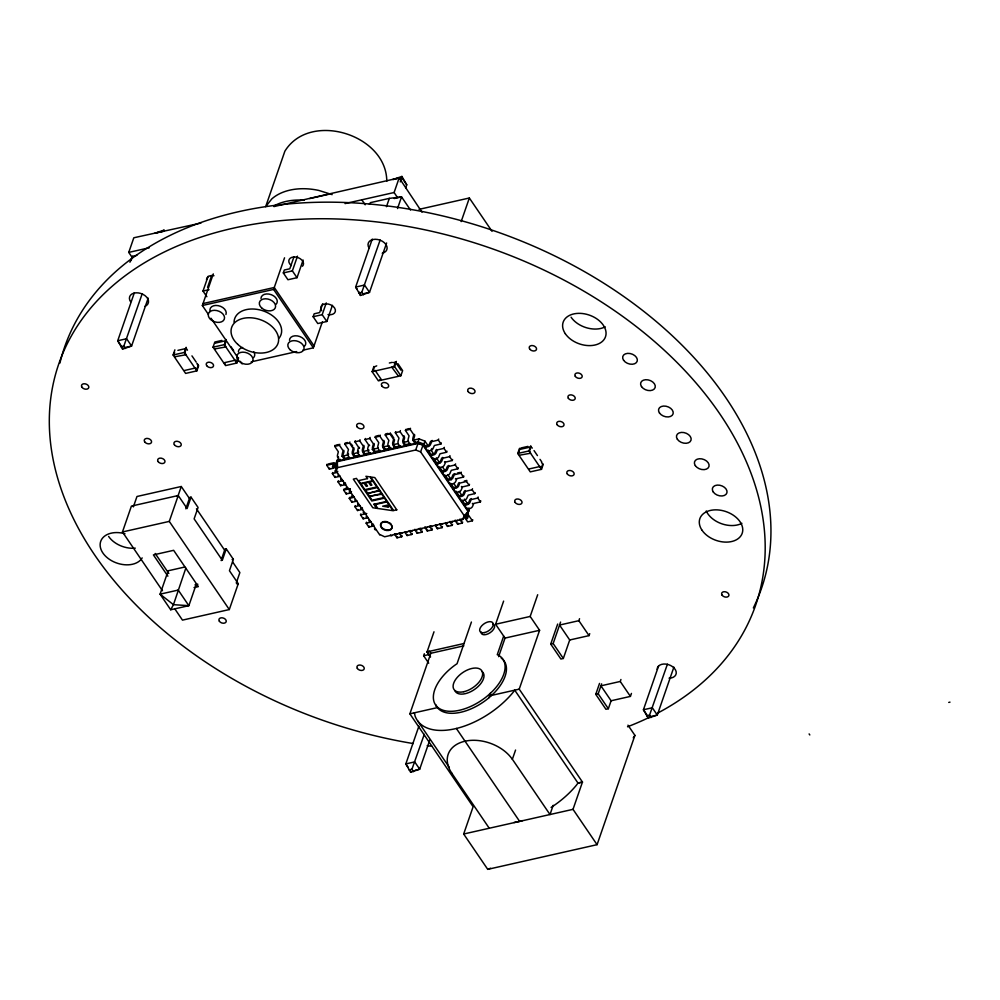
<?xml version="1.0" encoding="UTF-8"?>
<svg xmlns="http://www.w3.org/2000/svg" width="1000" height="1000" viewBox="0 0 1000 1000"><rect width="100%" height="100%" fill="white"/><g stroke="black" fill="none" stroke-linecap="round" stroke-linejoin="round"><path stroke-width="1.5" d="M148.188 298.113L131.588 346.037L122.562 349.125L122.688 348.038M386.613 242.975L369.513 292.35L360.475 295.438L358.95 291.925M405.737 187.725L406.75 184.812L401.775 177.525L392.875 179.525L401.912 176.438L400.275 181.887M429.75 740.163L419.7 769.2L410.662 772.3L410.788 771.213M673.888 667.125L657.3 715.05L648.263 718.15L648.4 717.062M335.2 470.412L335.112 470.85A2.688 1.45 -34.2 0 0 336.262 471.8L336.8 471.737M338.2 474.825L338.113 475.25A2.688 1.45 -34.2 0 0 339.263 476.213L339.8 476.15M340.838 478.7L340.75 479.125A2.688 1.45 -34.2 0 0 341.9 480.075L342.438 480.012M343.837 483.1L343.75 483.537A2.688 1.45 -34.2 0 0 344.9 484.487L345.438 484.425M345.112 482.75L345.588 483.4M346.463 486.975L346.388 487.4A2.688 1.45 -34.2 0 0 347.537 488.363L348.062 488.288M352.1 495.25L352.025 495.675A2.688 1.45 -34.2 0 0 353.175 496.637L353.7 496.575M355.1 499.65L355.025 500.087A2.688 1.45 -34.2 0 0 356.175 501.037L356.7 500.975M357.738 503.525L357.65 503.963A2.688 1.45 -34.2 0 0 358.812 504.913L359.338 504.85M360.737 507.938L360.65 508.363A2.688 1.45 -34.2 0 0 361.812 509.325L362.337 509.25M362.025 507.575L362.488 508.237M363.375 511.8L363.288 512.238A2.688 1.45 -34.2 0 0 364.45 513.188L364.975 513.125M366.375 516.213L366.287 516.638A2.688 1.45 -34.2 0 0 367.45 517.6L367.975 517.537M369.012 520.087L368.925 520.513A2.688 1.45 -34.2 0 0 370.075 521.462L370.613 521.4M372.013 524.487L371.925 524.925A2.688 1.45 -34.2 0 0 373.075 525.875L373.612 525.812M373.3 524.138L373.55 524.763M374.65 528.362L374.562 528.787A2.688 1.45 -34.2 0 0 375.712 529.75L376.25 529.675M348.375 453.45L348.512 454.9M358.475 451.175L358.5 452.337M463.988 643.512L427.075 651.862L434 631.788M379.738 534.9L336.175 470.925L335.863 464.95L337.262 461.65L418.05 443.413L422.975 445.288L468.05 511.512L466.662 514.812L462.762 519.15L384.65 536.775L379.85 534.525M428.438 446.275L424.925 441.125L419.025 438.875L417.7 442.9L336.9 461.125L337.262 460.1L340.25 459.425M424.925 441.125L423.6 445.15L468.688 511.362L468.913 507.938M503.675 636.1L497.262 654.675L499.875 656.1A40.7 22.05 -34.2 0 1 492.4 691.363L487.825 695.588A40.7 22.05 -34.2 0 1 437.212 706.888A40.7 22.05 -34.2 0 1 455.65 664.65L457.038 663.75L471.425 622.025M498.625 656.663L505.037 638.088L495.613 624.25L503.625 601.1M557.663 624.05L550.725 644.087L560.9 659.025L563.325 658.475L553.162 643.538L560.588 622.075M563.325 658.475L569.712 639.987L559.55 625.05L578.862 620.688L579.55 618.7M599.538 683.4L595.763 694.338L605.925 709.275L608.35 708.725L598.188 693.787L601.625 683.85M608.35 708.725L611.1 700.763L600.925 685.825L620.25 681.462L620.938 679.475M132.137 257.362L128.75 252.4L133.812 237.775L200.938 223.062M129.938 262.213L132.5 256.325L136.862 255.338M131.062 260.487L132.5 256.325M134.325 292.825L117.725 340.75L122.562 349.125M142.213 293.725L123.837 346.087L125.463 348.475M184.262 370.538L195.487 368L196.663 369.725L198.062 365.712L197.075 363.413L198.65 365.712L196.863 370.875L185.625 373.413L173.1 355L174.887 349.837M173.688 355L174.613 352.325M174.862 356.737L185.9 354.775L184.925 352.475L186.312 348.45L177.887 350.35M206.863 296.725L203 291.05L208.1 276.337M196.863 370.875L184.325 352.475L186.112 347.3M162.475 590.737L122.463 531.962L131.412 506.087L178.238 495.525L187.1 508.537L191.038 497.15L189.775 497.438L185.837 508.812M207.575 287.325L211.65 275.55M208.4 314.4L202.35 305.512L213.287 273.9M238.588 357.9L236.8 363.062L225.562 365.588L213.038 347.188L214.825 342.025L221.85 340.438M214.8 348.913L225.837 346.95L224.862 344.663L226.25 340.637M236.8 363.062L224.262 344.65L226.05 339.487M132.688 505.8L133.387 506.838L136.975 496.488L181.262 486.5L177.688 496.85L176.975 495.812M174.65 608.625L182.475 620.125L229.3 609.562L169.288 521.4L178.238 495.525M238 357.887L236.6 361.912L235.425 360.188L224.2 362.725L225.375 364.45M302.75 350.225L313.363 347.825L273.6 289.425L284.55 257.812M303.125 260.038L297.013 277.7L287.95 279.738L283.312 272.925L284.325 270.012L289.812 268.775L293.888 257M185.825 568.138L173.463 604.675L170.7 609.763L160.087 594.163L168.188 570.775L184.825 567.013M297.013 277.7L292.375 270.887L297.462 256.175M196.45 583.737L188.85 605.675L170.7 609.763M221.5 559.25L224.988 549.15L226.262 548.875L233.375 559.338L229.438 570.712L238.263 583.688L229.3 609.562M221.05 560.538L222.312 560.25L226.262 548.875M332.425 305.312L326.825 321.488L317.775 323.537L313.137 316.725L314.137 313.812L319.637 312.575L322.688 303.738M326.825 321.488L322.188 314.675L326.262 302.913M313.363 347.825L322.35 321.863M372.238 239.137L355.65 287.062L360.475 295.438M386.463 206.688L389.338 198.375L401.55 196.887L410.513 210.05M397.475 197.488L394.1 192.525L399.162 177.9L273.925 206.588M380.138 240.037L361.763 292.4L363.387 294.788M397.512 208.55L401.55 196.887L394.237 198.538M333.125 468.288L329.363 469.137L326.725 465.262L327.075 464.225M339.95 459.487L339.6 460.525L337.875 457.912A2.688 1.325 77.3 0 1 337.438 455.275L338.363 451.8L334.725 446.362L335.087 445.325M329.363 469.137L329.712 468.1M343.762 450.35A2.087 1.037 77.3 0 1 343.913 451.9L342.925 455.225L344.675 458.425L344.325 459.462L342.6 456.85A2.688 1.325 77.3 0 1 342.163 454.212L343.088 450.725L339.45 445.288L339.812 444.263M340.012 476.275L334.988 477.413L332.362 473.537L332.713 472.512M349.7 458.237L347.975 455.637A2.688 1.325 77.3 0 1 347.537 453L348.462 449.513L344.825 444.075L345.188 443.05L347.55 442.512M334.988 477.413L335.35 476.375M397.938 363.713L402.638 370.613L400.838 375.775L378.387 380.838L372.125 371.637L373.913 366.475M353.675 447.575A2.087 1.037 77.3 0 1 354.012 449.625L353.025 452.95L354.775 456.15L354.425 457.175L352.7 454.562A2.688 1.325 77.3 0 1 352.262 451.925L353.188 448.45L349.55 443.013L349.913 441.975M376.712 365.838L374.412 366.887L373.025 370.913L375.125 370.438L381.388 379.637L379.288 380.112M345.65 484.562L340.625 485.688L337.987 481.812L338.35 480.788M359.8 455.962L358.075 453.35A2.688 1.325 77.3 0 1 357.638 450.712L358.562 447.238L354.925 441.8L355.288 440.763M340.625 485.688L340.988 484.65M363.775 445.3A2.087 1.037 77.3 0 1 364.113 447.35L363.125 450.662L364.875 453.862L364.525 454.9L362.8 452.287A2.688 1.325 77.3 0 1 362.362 449.65L363.288 446.175L359.65 440.737L360.012 439.7M350.025 493.113L346.262 493.963L343.625 490.1L343.988 489.062L346.525 488.488M346.262 493.963L346.625 492.938M370.25 452.65L369.9 453.688L368.175 451.075A2.688 1.325 77.3 0 1 367.738 448.438L368.663 444.963L365.025 439.525L365.387 438.488M350.288 489L349.387 491.812A2.688 1.45 -34.2 0 0 350.538 492.762L351.062 492.7M393.363 362.612L395.462 362.137L394.075 366.15L391.775 367.2L398.237 375.838M400.838 375.775L394.575 366.575L396.362 361.4M374.062 443.512A2.087 1.037 77.3 0 1 374.212 445.062L373.225 448.387L374.975 451.587L374.625 452.625L372.9 450.012A2.688 1.325 77.3 0 1 372.463 447.375L373.387 443.888L369.75 438.45L370.112 437.425M356.912 501.112L351.9 502.238L349.263 498.375L349.625 497.337M351.9 502.238L352.25 501.213M380.35 450.375L380 451.413L378.275 448.8A2.688 1.325 77.3 0 1 377.837 446.163L378.762 442.675L375.125 437.238L375.487 436.213M362.55 509.387L357.537 510.525L354.9 506.65L355.25 505.613M383.75 440.35L383.975 440.737A2.087 1.037 77.3 0 1 384.312 442.788L383.325 446.112L385.075 449.312L384.725 450.337L383 447.725A2.688 1.325 77.3 0 1 382.562 445.087L383.488 441.613L379.85 436.175L380.213 435.138M357.537 510.525L357.887 509.487M389.062 446.062L390.45 448.1L390.1 449.125L388.375 446.512A2.688 1.325 77.3 0 1 387.938 443.875L388.862 440.4L385.225 434.963L385.588 433.925L387.95 433.4M461.175 221.588L469.35 198L419.05 209.35M366.938 517.95L363.175 518.8L360.538 514.925L360.887 513.9M394.387 439.487A2.087 1.037 77.3 0 1 394.412 440.513L393.425 443.837L395.175 447.025L394.825 448.062L393.1 445.45A2.688 1.325 77.3 0 1 392.663 442.812L393.587 439.338L389.95 433.9L390.3 432.863M363.175 518.8L363.525 517.762M400.55 445.812L400.2 446.85L398.475 444.237A2.688 1.325 77.3 0 1 398.038 441.6L398.963 438.125L395.325 432.688L395.688 431.65M373.825 525.938L368.8 527.075L366.175 523.2L366.525 522.175M403.95 435.788L404.162 436.175A2.087 1.037 77.3 0 1 404.513 438.237L403.525 441.55L405.275 444.75L404.925 445.788L403.2 443.175A2.688 1.325 77.3 0 1 402.762 440.538L403.688 437.05L400.05 431.613L400.4 430.588M368.8 527.075L369.162 526.038M404.6 444.9L410.575 443.55L410.3 444.575L408.575 441.962A2.688 1.325 77.3 0 1 408.137 439.325L409.062 435.838L405.425 430.4L405.788 429.375M414.462 434.4A2.087 1.037 77.3 0 1 414.613 435.95L413.625 439.275L415.375 442.475L415.025 443.5L413.3 440.887A2.688 1.325 77.3 0 1 412.863 438.25L413.787 434.775L410.15 429.338L410.5 428.3M402.062 535.725L401.712 536.763L396.987 537.825L397.35 536.788M428.1 450.188L427.738 451.225L430.875 450.462A2.688 1.45 -34.2 0 0 432.938 448.787L434.387 445.5L440.962 443.963L441.325 442.925M440.962 443.963L438.325 440.087L438.688 439.05M433.738 458.475L433.375 459.5L436.512 458.738A2.688 1.45 -34.2 0 0 438.575 457.062L440.012 453.775L446.6 452.238L446.962 451.2M412.163 533.45L411.812 534.475L407.088 535.55L407.45 534.513M446.6 452.238L443.963 448.363L444.325 447.337M422.262 531.163L421.912 532.2L417.188 533.263L417.55 532.238M439.012 467.775L442.15 467.025A2.688 1.45 -34.2 0 0 444.212 465.337L445.65 462.05L452.238 460.513L449.6 456.637L449.963 455.613M445 475.025L444.65 476.062L447.788 475.3A2.688 1.45 -34.2 0 0 449.85 473.612L451.287 470.325L457.875 468.787L458.225 467.762M432.362 528.888L432.013 529.925L427.287 530.988L427.638 529.95M452.238 460.513L452.6 459.475M457.875 468.787L455.238 464.925L455.6 463.888M450.637 483.3L450.288 484.338L453.413 483.575A2.688 1.45 -34.2 0 0 455.487 481.887L456.925 478.612L463.512 477.062L463.862 476.037M442.463 526.613L442.113 527.638L437.388 528.713L437.738 527.675M463.512 477.062L460.875 473.2L461.225 472.163M456.275 491.575L455.925 492.612L459.05 491.85A2.688 1.45 -34.2 0 0 461.125 490.175L462.562 486.887L469.137 485.35L469.5 484.312M452.562 524.338L452.212 525.363L447.488 526.425L447.837 525.4M469.137 485.35L466.512 481.475L466.863 480.438L464.325 481.012M462.663 522.05L462.312 523.088L457.587 524.15L457.938 523.112M461.55 500.887L464.688 500.125A2.688 1.45 -34.2 0 0 466.75 498.45L468.2 495.163L474.775 493.625L472.137 489.75L472.5 488.725M467.55 508.137L467.188 509.162L470.325 508.413A2.688 1.45 -34.2 0 0 472.388 506.725L473.825 503.438L480.412 501.9L480.775 500.863M464.025 516L467.013 515.325L467.375 514.288M474.775 493.625L475.138 492.587M480.412 501.9L477.775 498.025L478.137 497M428.713 663.213L423.638 655.75L424.325 653.763M465.062 518.013L467.688 521.875L472.413 520.8L472.762 519.775M627.975 725.163L634.925 735.375L597.075 844.675L487.738 869.35L463.675 834.013L473.125 806.725L409.875 713.825L430.838 653.275L429.5 651.312L427.05 651.838M418.9 726.162L405.825 763.913L410.662 772.3M543.288 464.175L541.5 469.338L530.275 471.875L517.737 453.475L519.538 448.3M518.8 452.137L519.725 449.45L530.95 446.925L532.325 448.075M519.513 455.2L530.538 453.237L529.562 450.938L530.95 446.925M424.288 734.312L411.95 769.25L413.562 771.637M541.5 469.338L528.975 450.938L530.763 445.775M528.9 469L540.138 466.463L541.312 468.188L542.7 464.175L541.525 462.45M597.075 844.675L573.013 809.338L582.463 782.05L519.212 689.15L539.6 630.288L530.175 616.45L537.688 594.738M553.188 805.312L550 814.538L512.375 759.262L515.562 750.05M569.712 639.987L589.038 635.625L589.725 633.638M611.1 700.763L630.413 696.4L631.45 693.425M658.512 666.2L643.425 709.762L648.263 718.15M667.412 664.188L649.55 715.1L651.175 717.487M336.175 470.925L337.575 467.638L415.688 450L418.05 443.413M472.413 520.8L468.725 515.487L467.438 518.425A2.688 1.325 77.3 0 1 466.075 518.425L420.613 451.875L422.975 445.288M337.262 460.1L335.225 465.087L337.663 461.737M462.762 519.15L464.162 515.85L468.05 511.512M467.013 515.325L469.05 510.337M431.938 448.537L431.425 449.212M396.925 533.987L396.737 534.388A2.688 1.325 77.3 0 1 395.375 534.375L395.05 533.987M402.3 532.775L402.113 533.175A2.688 1.325 77.3 0 1 400.75 533.162L400.425 532.775M407.025 531.712L406.838 532.1A2.688 1.325 77.3 0 1 405.475 532.1L405.15 531.712M412.4 530.5L412.212 530.887A2.688 1.325 77.3 0 1 410.85 530.887L410.525 530.5M417.125 529.438L416.938 529.825A2.688 1.325 77.3 0 1 415.575 529.825L415.25 529.438M427.225 527.163L427.038 527.55A2.688 1.325 77.3 0 1 425.675 527.537L425.35 527.15M437.325 524.875L437.137 525.262A2.688 1.325 77.3 0 1 435.775 525.262L435.45 524.875M442.7 523.663L442.512 524.05A2.688 1.325 77.3 0 1 441.15 524.05L440.825 523.663M447.425 522.6L447.238 522.987A2.688 1.325 77.3 0 1 445.875 522.987L445.55 522.6M452.8 521.388L452.612 521.775A2.688 1.325 77.3 0 1 451.25 521.775L450.925 521.388M457.525 520.325L457.337 520.712A2.688 1.325 77.3 0 1 455.975 520.7L455.65 520.312M633.237 737.85L634.925 735.375M369.363 204.15L370.412 202.638L389.338 198.375M489.188 697.575L493.75 693.35A40.7 22.05 -34.2 0 0 501.238 658.088M487.738 869.35L490.575 868.225M432.337 440.487L431.9 440.625A2.087 1.137 -34.2 0 0 430.288 441.938L429 445.138L425.462 446.325L425.112 447.35L428.237 446.587A2.688 1.45 -34.2 0 0 430.312 444.913L431.75 441.625L438.325 440.087M454.875 473.6L454.438 473.738A2.087 1.137 -34.2 0 0 452.837 475.05L451.55 478.25L448 479.438L447.65 480.462L450.788 479.7A2.688 1.45 -34.2 0 0 452.85 478.025L454.288 474.738L460.875 473.2M309.713 198.575L330.887 193.8M128.75 252.4L149.312 247.763M345.062 203.588L394.1 192.525M203 291.05L209.037 289.688M283.312 272.925L292.375 270.887M203.012 303.562L274.275 287.488L314.025 345.887M202.35 305.512L273.6 289.425M120.938 346.737L123.837 346.087M358.85 293.05L361.763 292.4M124.175 347.713L131.588 346.037L126.625 338.738L117.725 340.75L121.862 346.825M363.575 293.688L369.513 292.35L364.55 285.05L355.65 287.062L357.3 289.488M313.137 316.725L322.188 314.675M215.025 343.175L224.85 340.95M173.1 355L184.325 352.475M213.038 347.188L224.262 344.65M251.2 361.85L296.675 351.587M389.35 362.987L392.163 362.362M372.125 371.637L394.575 366.575M336.262 445.062L338.625 444.525M376.662 435.938L379.025 435.412M406.962 429.1L409.325 428.575M334.725 446.362L339.45 445.288M344.825 444.075L349.55 443.013M354.925 441.8L359.65 440.737M365.025 439.525L369.75 438.45M375.125 437.238L379.85 436.175M385.225 434.963L389.95 433.9M395.325 432.688L400.05 431.613M405.425 430.4L410.15 429.338M341.887 456.275L347.938 454.913M352.475 453.888L358.525 452.525M363.062 451.5L369.113 450.138M372.137 449.45L378.188 448.088M382.725 447.062L388.775 445.7M393.312 444.675L397.85 443.65M403.9 442.287L408.438 441.262M412.975 440.238L419.025 438.875M344.738 458.413L349.237 457.4M353.725 456.388L359.7 455.037M364.2 454.025L370.175 452.675M374.663 451.662L379.162 450.65M385.138 449.288L391.125 447.938M394.125 447.262L400.1 445.913M415.062 442.537L418.062 441.863L423.963 444.113L425.7 446.662M328.35 463.938L333.837 462.75A2.087 1.137 -34.2 0 1 334.738 463.488L333.938 466.737L337.088 466.25M326.725 465.262L333.263 463.837L332.475 466.975A2.688 1.45 -34.2 0 0 333.638 467.938L336.725 467.287M335.25 471.938L337.8 471.362M332.362 473.537L337.375 472.413M443.963 448.363L437.388 449.9L435.938 453.188A2.688 1.45 -34.2 0 1 433.875 454.875L430.737 455.637L431.1 454.6L434.637 453.413L435.925 450.213A2.087 1.137 -34.2 0 1 436.613 449.462M337.987 481.812L343.013 480.688M449.6 456.637L443.013 458.188L441.575 461.463A2.688 1.45 -34.2 0 1 439.513 463.15L436.375 463.913L436.737 462.875L440.275 461.7L441.562 458.488A2.087 1.137 -34.2 0 1 442.7 457.425M122.463 531.962L169.288 521.4M520.938 447.987L527.95 446.4M343.625 490.1L349.9 488.675M455.238 464.925L448.65 466.463L447.212 469.75A2.688 1.45 -34.2 0 1 445.15 471.425L442.013 472.188L442.375 471.15L445.913 469.975L447.2 466.763A2.087 1.137 -34.2 0 1 448.812 465.462M517.737 453.475L528.975 450.938M350.887 497.05L353.438 496.475M457.413 473.025L459.963 472.45M349.263 498.375L354.275 497.238M354.9 506.65L359.913 505.513M466.512 481.475L459.8 483.1L458.488 486.3A2.688 1.45 -34.2 0 1 456.413 487.975L453.288 488.738L453.638 487.713L457.175 486.525L458.475 483.325A2.087 1.137 -34.2 0 1 459.15 482.575M374.05 504.263L386.662 501.413L384.438 498.15L371.825 500.988L356.463 478.413L353.312 479.125L372.8 507.75L376.838 508.338L374.05 504.263L376.838 508.338M375.012 504.6L386.987 501.9L388.963 504.787L382.663 506.2L388.55 507.15L387.725 505.938L389.475 505.538L392.987 510.688L377.638 508.462L375.012 504.6L377.638 508.462M360.538 514.925L366.8 513.513M472.137 489.75L465.438 491.375L464.125 494.575A2.688 1.45 -34.2 0 1 462.05 496.262L458.925 497.025L459.275 495.988L462.812 494.8L464.1 491.6A2.087 1.137 -34.2 0 1 465.238 490.538M366.175 523.2L371.188 522.075M477.775 498.025L471.2 499.575L469.75 502.85A2.688 1.45 -34.2 0 1 467.688 504.538L464.55 505.3L464.913 504.263L468.45 503.088L469.738 499.875A2.087 1.137 -34.2 0 1 471.35 498.575M232.113 559.612L233.375 559.338M194.95 584.913L197.85 584.263M194.025 587.612L198.363 586.625L173.65 550.325L153.4 554.9L167.887 576.175M238.263 583.688L237 583.962L236.287 582.938L239.875 572.575L232.562 561.85M495.613 624.25L530.175 616.45M430.838 653.275L463.837 645.837M423.638 655.75L429.438 654.438M505.037 638.088L539.6 630.288M550.725 644.087L553.162 643.538M409.875 713.825L437.413 707.613L436.062 705.625M488.888 696L519.212 689.15M595.763 694.338L598.188 693.787M646.637 715.763L649.55 715.1M409.038 769.912L411.95 769.25M649.875 716.725L657.3 715.05L652.325 707.763L643.425 709.762L646.737 714.625M415.238 770.212L419.7 769.2L414.725 761.912L405.825 763.913L408.312 767.562M948.75 702.425L950 702.138M463.675 834.013L573.013 809.338M351.512 491.65L350.737 491.438M332.163 194.625L318.775 190.425A54.763 37.212 19.1 0 0 271.762 198.95L265.663 206.663L284.862 151.213C309.775 110.65 386.7 134.388 386.775 181.287M417.7 442.9L423.6 445.15M415.688 450L420.613 451.875M466.062 516.938L466.838 517.15L467.912 514.263A2.087 1.037 77.3 0 1 468.4 513.987M461.025 519.1L461.35 519.487A2.688 1.325 77.3 0 0 462.713 519.5M430.725 525.938L431.05 526.325A2.688 1.325 77.3 0 0 432.125 526.6M420.625 528.212L420.95 528.612A2.688 1.325 77.3 0 0 422.312 528.612M390.325 535.05L390.65 535.45A2.688 1.325 77.3 0 0 392.013 535.45M469.35 198L492.038 231.337M809.112 733.925L809.812 734.95M401.912 176.438L406.75 184.812M399.162 177.9L422.013 212.175M534.038 450.588L537.45 455.6M540.013 459.363L541.725 461.875M361.8 199.812L365.175 204.775M578.862 620.688L589.038 635.625M620.25 681.462L630.413 696.4M395.462 362.137L400.95 370.188M431.075 450.138L433.7 454.012M436.337 457.875L439.837 463.025M442.475 466.887L445.1 470.75M447.738 474.625L451.25 479.775M453.875 483.638L456.512 487.5M459.137 491.375L461.775 495.238M464.4 499.1L467.912 504.25M428.3 450.487L431.763 455.575M433.5 458.125L437.837 464.487M439.562 467.038L443.038 472.125M445.637 475.95L448.237 479.775M450.838 483.587L454.3 488.688M456.037 491.238L459.513 496.325M462.113 500.15L465.575 505.238M459.688 519.225L462.312 523.088M454.963 520.3L457.587 524.15M391.012 433.9L393.85 438.075M449.588 521.512L452.212 525.363M445.737 523.862L447.488 526.425M439.487 523.787L442.113 527.638M435.637 526.138L437.388 528.713M429.387 526.062L432.013 529.925M424.663 527.137L427.287 530.988M419.288 528.35L421.912 532.2M414.562 529.412L417.188 533.263M351.325 444.062L352.738 446.15M409.188 530.625L411.812 534.475M405.337 532.975L407.088 535.55M399.087 532.9L401.712 536.763M394.363 533.975L396.987 537.825M490.188 693.4L491.55 695.4M231.038 346.812L233.6 350.575M210.987 318.2L237.787 357.562M240.375 361.362L242.1 363.9M430.562 656.912L427.075 651.787L430.275 656.525M414.375 712.812L415.112 716.137A64.488 34.938 -34.2 0 0 456.375 728.475L519.625 821.375M191.95 355.875L196.225 362.15M186.312 348.45L187.488 350.175M417.725 720.987L449.35 767.438M451.625 772.975L489.25 828.238M191.038 497.15L198.075 507.475L194.125 518.862L222.312 560.25M181.262 486.5L189.425 498.462M196.45 508.8L224.638 550.188M155.188 553.462L168.825 573.488M338.575 457.45L338.237 456.587M337.262 461.65L337.575 467.638M413.237 743.55A368.738 250.538 19.1 0 1 60.8 358.375A368.738 250.538 19.1 0 1 586.613 292.787A368.738 250.538 19.1 0 1 657.775 713.037M648.175 717.887A368.738 250.538 19.1 0 1 627.537 726.787M431.85 746.263A368.738 250.538 19.1 0 1 427.2 745.65M59.913 363.075A368.738 250.538 19.1 0 1 498.075 232.225A368.738 250.538 19.1 0 1 753.363 607.913M741.9 523.337A22.387 15.213 19.1 0 1 706.237 510.962M142.162 557.9A22.387 15.213 19.1 0 1 115.612 562.612A22.387 15.213 19.1 0 1 100.638 541.575A22.387 15.213 19.1 0 1 124.963 533.737M206.5 279.613A7.588 5.15 19.1 0 1 213.962 275.7M321.65 310.763A7.588 5.15 19.1 0 1 325.662 303.863A7.588 5.15 19.1 0 1 335.35 309.75A7.588 5.15 19.1 0 1 327.975 314.6M135.287 548.162A22.387 15.213 19.1 0 1 108.612 536.425M605.212 326.838A22.387 15.213 19.1 0 1 571.075 317.2M369.212 248.275A9.85 6.7 19.1 0 1 372.912 239.537A9.85 6.7 19.1 0 1 385.925 244.5A9.85 6.7 19.1 0 1 382.225 253.238M130.612 301.788A9.85 6.7 19.1 0 1 133.825 293.175A9.85 6.7 19.1 0 1 146.725 297.238A9.85 6.7 19.1 0 1 144.987 306.312M657.15 669.312A9.85 6.7 19.1 0 1 666.012 664.1A9.85 6.7 19.1 0 1 676.15 671.675A9.85 6.7 19.1 0 1 669.05 678.2M291.35 265.587A7.588 5.15 19.1 0 1 290.312 258.15A7.588 5.15 19.1 0 1 300.287 258.75A7.588 5.15 19.1 0 1 302.475 266.25M289.475 340.3A8.4 5.713 19.1 0 1 299.862 336.562A8.4 5.713 19.1 0 1 304.637 346.087M260.975 298.45A8.4 5.713 19.1 0 1 271.363 294.713A8.4 5.713 19.1 0 1 276.137 304.237M210.162 311.55A8.4 5.713 19.1 0 1 218.188 305.637A8.4 5.713 19.1 0 1 225.925 314.5M234.05 322.212A24.512 16.663 19.1 0 1 263.35 310.938A24.512 16.663 19.1 0 1 279.262 337.938M253.688 351.75A8.4 5.713 19.1 0 1 253.575 357.612M238.412 351.825A8.4 5.713 19.1 0 1 242.587 347.512M472.375 503.75A2.087 1.137 -34.2 0 1 472.675 503.363M455.475 478.913A2.087 1.137 -34.2 0 1 455.763 478.525M444.5 461.975A2.087 1.137 -34.2 0 1 444.888 461.613M461.4 486.8A2.087 1.137 -34.2 0 1 461.788 486.438M359.363 447.388A2.087 1.037 77.3 0 1 359.387 448.413M369.462 445.112A2.087 1.037 77.3 0 1 369.513 445.637M392.025 525.725A5.962 4.05 19.1 0 1 386.838 529.987A5.962 4.05 19.1 0 1 380.662 524.312A5.962 4.05 19.1 0 1 388 522.025M389.375 522.7A5.962 4.05 19.1 0 1 391.463 524.612M489.2 697.562A40.7 22.05 -34.2 0 1 435.675 704.575M482.125 671.575A16.762 9.087 -34.2 0 1 474.688 689.338A16.762 9.087 -34.2 0 1 454.9 690.662M492.7 623.825A7.738 4.188 -34.2 0 1 490.337 632.562A7.738 4.188 -34.2 0 1 481 632.025M451.688 772.962A35.825 24.312 19.4 0 1 464.988 741.213A35.825 24.312 19.4 0 1 512.3 759.275M551.075 807.45A64.488 34.938 -34.2 0 0 576.4 785.2L577.987 783.062L582.463 782.05L577.987 783.062L514.738 690.163L513.15 692.3A64.488 34.938 -34.2 0 1 456.375 728.475M522.525 820.612A64.488 34.938 -34.2 0 1 513.95 822.525M274.05 205.888A54.763 37.212 19.1 0 1 304.225 200.2M366.125 490.863L372.038 500.225L384.012 497.525L381.763 494.2L370.45 496.125L381.388 493.65L379.475 490.838L368.488 493.263L379.113 490.325L377.25 487.587L366.925 489.938A2.413 1.638 19.1 0 0 366.125 490.863M164 230.125L163.863 231.213L154.963 233.212L164 230.125M367.488 478.6L358.663 480.588L360.6 483.438L372.587 480.725L369.963 476.875L365.925 476.287L367.488 478.6M364.1 483.225L360.95 483.938L364.85 489.663L376.825 486.962L372.925 481.238L369.775 481.95L371.912 485.087L370.65 485.375L368.512 482.238L365.35 482.95L367.488 486.087L366.238 486.362L364.1 483.225M396.775 509.837L393.612 510.55L370.775 477L374.812 477.587L396.775 509.837M178.238 590.075L160.087 594.163L173.463 604.675L188.85 605.675L178.238 590.075M206.675 365.65A3.787 2.575 19.1 0 0 213.05 366.838A3.787 2.575 19.1 0 0 209.938 362.275A3.787 2.575 19.1 0 0 206.675 365.65M529.663 349A3.787 2.575 19.1 0 0 536.038 350.188A3.787 2.575 19.1 0 0 532.938 345.625A3.787 2.575 19.1 0 0 529.663 349M567.275 473.925A3.787 2.575 19.1 0 0 573.65 475.112A3.787 2.575 19.1 0 0 570.538 470.55A3.787 2.575 19.1 0 0 567.275 473.925M381.825 385.95A3.787 2.575 19.1 0 0 388.2 387.137A3.787 2.575 19.1 0 0 385.087 382.575A3.787 2.575 19.1 0 0 381.825 385.95M565.35 333.762A22.387 15.213 19.1 0 0 602.987 340.812A22.387 15.213 19.1 0 0 584.65 313.863A22.387 15.213 19.1 0 0 565.35 333.762M702.038 530.262A22.387 15.213 19.1 0 0 739.688 537.312A22.387 15.213 19.1 0 0 721.338 510.363A22.387 15.213 19.1 0 0 702.038 530.262M722.062 595.138A3.787 2.575 19.1 0 0 728.438 596.337A3.787 2.575 19.1 0 0 725.337 591.775A3.787 2.575 19.1 0 0 722.062 595.138M357.362 668.462A3.787 2.575 19.1 0 0 363.738 669.663A3.787 2.575 19.1 0 0 360.625 665.1A3.787 2.575 19.1 0 0 357.362 668.462M468.15 391.6A3.787 2.575 19.1 0 0 474.525 392.788A3.787 2.575 19.1 0 0 471.425 388.225A3.787 2.575 19.1 0 0 468.15 391.6M557.15 424.75A3.787 2.575 19.1 0 0 563.525 425.95A3.787 2.575 19.1 0 0 560.425 421.388A3.787 2.575 19.1 0 0 557.15 424.75M219.363 621.237A3.787 2.575 19.1 0 0 225.738 622.425A3.787 2.575 19.1 0 0 222.625 617.863A3.787 2.575 19.1 0 0 219.363 621.237M677.387 439.3A7.588 5.15 19.1 0 0 690.138 441.688A7.588 5.15 19.1 0 0 683.925 432.562A7.588 5.15 19.1 0 0 677.387 439.3M659.45 412.95A7.588 5.15 19.1 0 0 672.2 415.337A7.588 5.15 19.1 0 0 665.987 406.213A7.588 5.15 19.1 0 0 659.45 412.95M713.263 491.987A7.588 5.15 19.1 0 0 726.012 494.375A7.588 5.15 19.1 0 0 719.8 485.25A7.588 5.15 19.1 0 0 713.263 491.987M695.325 465.65A7.588 5.15 19.1 0 0 708.075 468.038A7.588 5.15 19.1 0 0 701.862 458.9A7.588 5.15 19.1 0 0 695.325 465.65M568.35 398.3A3.787 2.575 19.1 0 0 574.712 399.5A3.787 2.575 19.1 0 0 571.613 394.938A3.787 2.575 19.1 0 0 568.35 398.3M158.1 461.562A3.787 2.575 19.1 0 0 164.475 462.75A3.787 2.575 19.1 0 0 161.363 458.188A3.787 2.575 19.1 0 0 158.1 461.562M144.688 441.85A3.787 2.575 19.1 0 0 151.062 443.05A3.787 2.575 19.1 0 0 147.95 438.488A3.787 2.575 19.1 0 0 144.688 441.85M357.088 426.825A3.787 2.575 19.1 0 0 363.462 428.025A3.787 2.575 19.1 0 0 360.363 423.462A3.787 2.575 19.1 0 0 357.088 426.825M174.375 444.725A3.787 2.575 19.1 0 0 180.75 445.913A3.787 2.575 19.1 0 0 177.65 441.35A3.787 2.575 19.1 0 0 174.375 444.725M515.15 502.438A3.787 2.575 19.1 0 0 521.525 503.625A3.787 2.575 19.1 0 0 518.413 499.062A3.787 2.575 19.1 0 0 515.15 502.438M575.325 376.388A3.787 2.575 19.1 0 0 581.7 377.575A3.787 2.575 19.1 0 0 578.587 373.013A3.787 2.575 19.1 0 0 575.325 376.388M81.938 387.212A3.787 2.575 19.1 0 0 88.312 388.413A3.787 2.575 19.1 0 0 85.2 383.837A3.787 2.575 19.1 0 0 81.938 387.212M623.575 360.262A7.588 5.15 19.1 0 0 636.325 362.65A7.588 5.15 19.1 0 0 630.112 353.525A7.588 5.15 19.1 0 0 623.575 360.262M641.513 386.613A7.588 5.15 19.1 0 0 654.262 389A7.588 5.15 19.1 0 0 648.05 379.875A7.588 5.15 19.1 0 0 641.513 386.613M261.6 307.9A8.4 5.713 19.1 0 0 275.3 307.825A8.4 5.713 19.1 0 0 265.462 298.775A8.4 5.713 19.1 0 0 261.6 307.9M290.1 349.75A8.4 5.713 19.1 0 0 303.8 349.675A8.4 5.713 19.1 0 0 293.95 340.637A8.4 5.713 19.1 0 0 290.1 349.75M210.538 319.425A8.4 5.713 19.1 0 0 224.237 319.35A8.4 5.713 19.1 0 0 214.4 310.3A8.4 5.713 19.1 0 0 210.538 319.425M239.025 361.275A8.4 5.713 19.1 0 0 252.738 361.2A8.4 5.713 19.1 0 0 242.887 352.15A8.4 5.713 19.1 0 0 239.025 361.275M237.75 344.35A24.512 16.663 19.1 0 0 277.725 344.137A24.512 16.663 19.1 0 0 249 317.738A24.512 16.663 19.1 0 0 237.75 344.35M382.088 528.45A5.962 4.05 19.1 0 0 391.8 528.387A5.962 4.05 19.1 0 0 384.825 521.975A5.962 4.05 19.1 0 0 382.088 528.45M463.85 691.7A16.762 9.087 -34.2 0 0 482.188 671.488A16.762 9.087 -34.2 0 0 457.575 677.038A16.762 9.087 -34.2 0 0 463.85 691.7M484.6 632.575A7.738 4.188 -34.2 0 0 493.075 623.25A7.738 4.188 -34.2 0 0 481.712 625.812A7.738 4.188 -34.2 0 0 484.6 632.575"/></g></svg>
